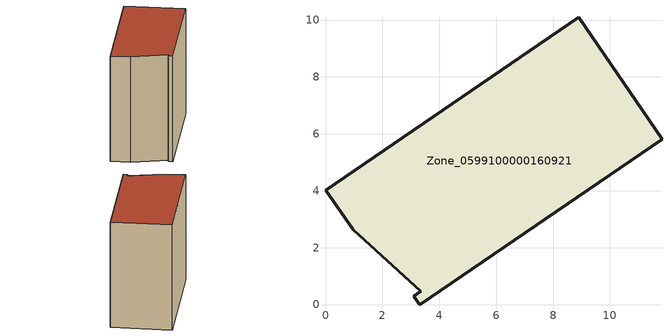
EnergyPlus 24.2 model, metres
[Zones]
Zone_0599100000160921
 floor ground (C_G): 8.91,10.09 11.83,5.81 3.31,0 3.1,0.29 3.35,0.46 0.98,2.62 0,4.01 z0
 wall outside (C_F): 3.31,0 11.83,5.81 8.91,10.09 0,4.01 0.98,2.62 3.35,0.46 3.1,0.29 3.31,0 z0:9.52
 roof outside (C_R): 11.83,5.81 8.91,10.09 0,4.01 0.98,2.62 3.35,0.46 3.1,0.29 3.31,0 z9.52
[BUILDING]
Pand.0599100000160921: North Axis=0; Terrain=City; Loads Convergence Tolerance Value=0.04; Temperature Convergence Tolerance Value=0.4; Solar Distribution=FullExterior; Maximum Number of Warmup Days=25; Minimum Number of Warmup Days=1
[Site:Location]
Rotterdam.The.Hague.AP_ZH_NLD Design_Conditions: Latitude=51.96; Longitude=4.45; Time Zone=1; Elevation=-4.5
[SITE:GROUNDTEMPERATURE:BUILDINGSURFACE]
18, 18, 18, 18, 18, 18, 18, 18, 18, 18, 18, 18
[MATERIAL] Thermal Absorptance=0.9; Solar Absorptance=0.7; Visible Absorptance=0.7
Name | Roughness | Thickness | Conductivity | Density | Specific Heat
G.TI.1946 | MediumSmooth | 0.15 | 1 | 540 | 1210
F.TI.1946 | Rough | 0.3 | 0.857143 | 1920 | 840
R.TI.1946 | MediumRough | 0.2 | 0.1 | 1500 | 1000
[CONSTRUCTION]
C_G: G.TI.1946
C_F: F.TI.1946
C_R: R.TI.1946
[ZONE]
Zone_0599100000160921: Type=1; Multiplier=1; Ceiling Height=Autocalculate; Volume=Autocalculate; Floor Area=autocalculate; Part of Total Floor Area=Yes
[ZONEINFILTRATION:DESIGNFLOWRATE]
Infil_Zone_0599100000160921: Zone or ZoneList or Space or SpaceList=Zone_0599100000160921; Schedule=AlwaysOn; Design Flow Rate Calculation Method=Flow/Area; Flow Rate per Floor Area=0.003; Constant Term Coefficient=1; Temperature Term Coefficient=0; Velocity Term Coefficient=0; Velocity Squared Term Coefficient=0
[HVACTEMPLATE:ZONE:IDEALLOADSAIRSYSTEM]
Zone_0599100000160921: Maximum Heating Supply Air Temperature=50; Minimum Cooling Supply Air Temperature=13; Maximum Heating Supply Air Humidity Ratio=0.0156; Minimum Cooling Supply Air Humidity Ratio=0.0077; Heating Limit=NoLimit; Cooling Limit=NoLimit; Dehumidification Control Type=ConstantSensibleHeatRatio; Cooling Sensible Heat Ratio=0.7; Dehumidification Setpoint=60; Humidification Control Type=None; Humidification Setpoint=30; Outdoor Air Method=None; Outdoor Air Flow Rate per Person=0.00944; Outdoor Air Flow Rate per Zone Floor Area=0; Outdoor Air Flow Rate per Zone=0; Demand Controlled Ventilation Type=None; Outdoor Air Economizer Type=NoEconomizer; Heat Recovery Type=None; Sensible Heat Recovery Effectiveness=0.7; Latent Heat Recovery Effectiveness=0.65
[ZONECONTROL:THERMOSTAT]
ThermostatControl_Zone_0599100000160921: Zone or ZoneList=Zone_0599100000160921; Control Type Schedule=DualSetpointControlType; Control 1=Thermostat_Zone_0599100000160921; Temperature Difference Between Cutout And Setpoint=0
[THERMOSTATSETPOINT:DUALSETPOINT]
Thermostat_Zone_0599100000160921: Heating Setpoint Temperature Schedule=HeatingSetpoint_Zone_0599100000160921; Cooling Setpoint Temperature Schedule=CoolingSetpoint_Zone_0599100000160921
[SCHEDULE:COMPACT]
HeatingSetpoint_Zone_0599100000160921: Through: 12/31, For: AllDays, Until: 24:00, 21
CoolingSetpoint_Zone_0599100000160921: Through: 12/31, For: AllDays, Until: 24:00, 24
DualSetpointControlType: Through: 12/31, For: AllDays, Until: 24:00, 4
AlwaysOn: Through: 12/31, For: AllDays, Until: 24:00, 1
